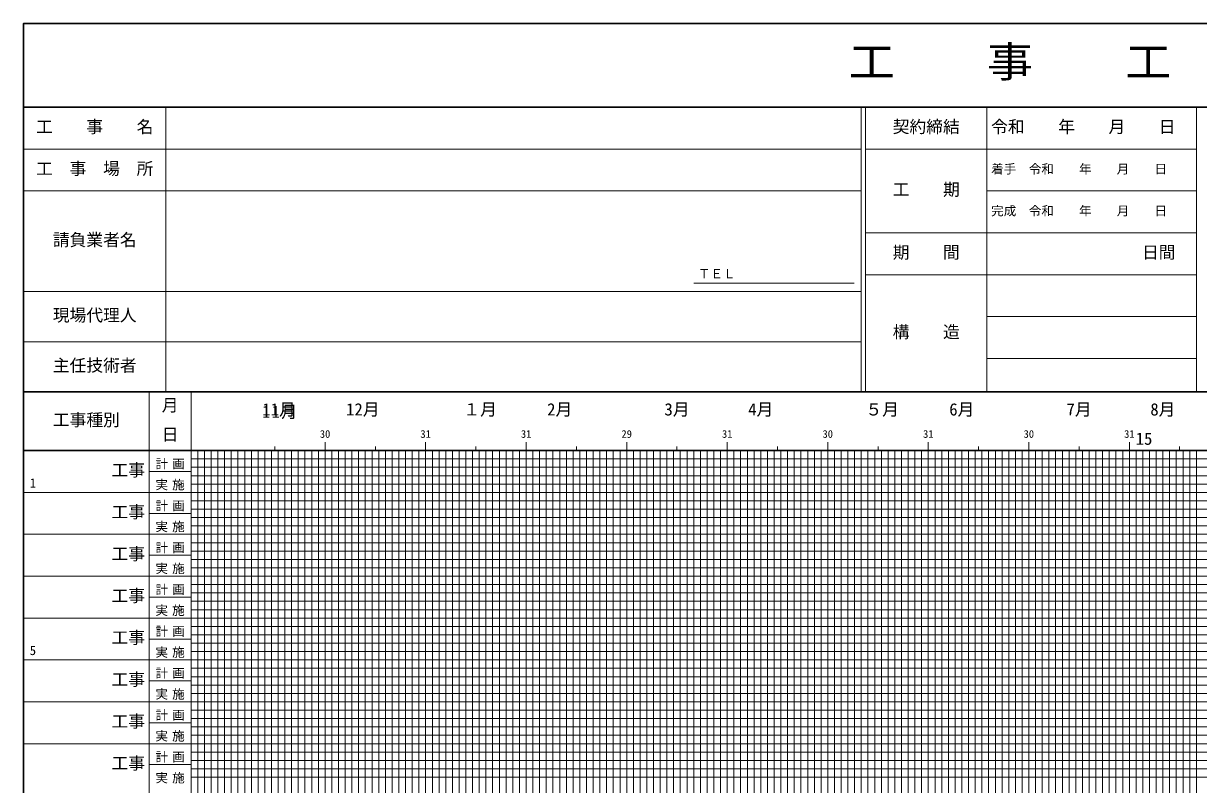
# Model space of a CAD drawing. Units: millimetres on the paper. Extents: x -193 to 343, y -246 to 116.
# Drawn here: x -192.8 to 87.7, y -66.1 to 115.6 of the extents above; entities that cross this region are included whole.
import ezdxf
from ezdxf.enums import TextEntityAlignment as Align

# ---------------------------------------------------------------- set-up
doc = ezdxf.new("R2010")
doc.units = ezdxf.units.MM
for name, color, linetype, lineweight in [('0-0_補助線', 1, 'Continuous', 20), ('0-1_表・罫線', 3, 'Continuous', 20), ('0-2_グラフ罫線', 2, 'Continuous', 9)]:
    doc.layers.add(name, color=color, linetype=linetype, lineweight=lineweight)
doc.layers.add('0-3_表文字', color=1, linetype='Continuous')
doc.layers.add('0-4_工程文字', color=1, linetype='Continuous')
doc.styles.add('ＭＳ ゴシック', font='')
doc.styles.get('ＭＳ ゴシック').set_extended_font_data('MS Gothic')

msp = doc.modelspace()

# ---------------------------------------------------------------- linework, layer by layer
at = {"layer": '0-1_表・罫線', "color": 4, "lineweight": 30}
for p, q in [((-192.767, 95.605), (343.233, 95.605)), ((-192.767, 27.605), (343.233, 27.605)), ((-192.767, 13.605), (343.233, 13.605))]:
    msp.add_line(p, q, dxfattribs=at)
at = {"layer": '0-1_表・罫線'}
for p, q in [((-158.767, 95.605), (-158.767, 27.605)), ((7.233, 95.605), (7.233, 27.605)), ((8.233, 95.605), (8.233, 27.605)), ((37.233, 95.605), (37.233, 27.605)), ((87.233, 95.605), (87.233, 27.605)), ((-192.767, 85.605), (7.233, 85.605)), ((8.233, 85.605), (87.233, 85.605)), ((-192.767, 75.605), (7.233, 75.605)), ((37.233, 75.605), (87.233, 75.605)), ((8.233, 65.605), (87.233, 65.605)), ((-32.767, 53.605), (5.57, 53.605)), ((8.233, 55.605), (87.233, 55.605)), ((-192.767, 51.605), (7.233, 51.605)), ((37.233, 45.605), (87.233, 45.605)), ((-192.767, 39.605), (7.233, 39.605)), ((37.233, 35.605), (87.233, 35.605)), ((-162.767, 27.605), (-162.767, -246.395)), ((-152.767, 27.605), (-152.767, -246.395))]:
    msp.add_line(p, q, dxfattribs=at)
at = {"layer": '0-1_表・罫線', "color": 6}
for p, q in [((-192.767, 3.605), (331.233, 3.605)), ((331.233, -6.395), (-192.767, -6.395)), ((331.233, -16.395), (-192.767, -16.395)), ((331.233, -26.395), (-192.767, -26.395)), ((331.233, -36.395), (-192.767, -36.395)), ((331.233, -46.395), (-192.767, -46.395)), ((331.233, -56.395), (-192.767, -56.395))]:
    msp.add_line(p, q, dxfattribs=at)
at = {"layer": '0-1_表・罫線', "color": 4, "lineweight": 30}
msp.add_lwpolyline([(343.233, 115.605), (-192.767, 115.605), (-192.767, -246.395)], dxfattribs=at)
at = {"layer": '0-2_グラフ罫線', "color": 6, "lineweight": 20}
for p, q in [((-132.767, 14.605), (-132.767, 13.605)), ((-120.767, 15.605), (-120.767, 13.605)), ((-108.767, 14.605), (-108.767, 13.605)), ((-96.767, 13.605), (-96.767, 15.605)), ((-84.767, 14.605), (-84.767, 13.605)), ((-72.767, 15.605), (-72.767, 13.605)), ((-60.767, 14.605), (-60.767, 13.605)), ((-48.767, 13.605), (-48.767, 15.605)), ((-36.767, 14.605), (-36.767, 13.605)), ((-24.767, 13.605), (-24.767, 15.605)), ((-12.767, 14.605), (-12.767, 13.605)), ((-0.767, 13.605), (-0.767, 15.605)), ((11.233, 14.605), (11.233, 13.605)), ((23.233, 15.605), (23.233, 13.605)), ((35.233, 14.605), (35.233, 13.605)), ((47.233, 13.605), (47.233, 15.605)), ((59.233, 14.605), (59.233, 13.605)), ((71.233, 15.605), (71.233, 13.605)), ((83.233, 14.605), (83.233, 13.605)), ((-162.767, 8.605), (-152.767, 8.605)), ((-162.767, -1.395), (-152.767, -1.395)), ((-162.767, -11.395), (-152.767, -11.395)), ((-162.767, -21.395), (-152.767, -21.395)), ((-162.767, -31.395), (-152.767, -31.395)), ((-162.767, -41.395), (-152.767, -41.395)), ((-162.767, -51.395), (-152.767, -51.395)), ((-162.767, -61.395), (-152.767, -61.395))]:
    msp.add_line(p, q, dxfattribs=at)
at = {"layer": '0-2_グラフ罫線'}
for p, q in [((-152.767, 11.605), (327.233, 11.605)), ((-151.167, 13.605), (-151.167, -246.395)), ((-149.567, 13.605), (-149.567, -246.395)), ((-147.967, 13.605), (-147.967, -246.395)), ((-146.367, 13.605), (-146.367, -246.395)), ((-144.767, 13.605), (-144.767, -246.395)), ((-143.167, 13.605), (-143.167, -246.395)), ((-141.567, 13.605), (-141.567, -246.395)), ((-139.967, 13.605), (-139.967, -246.395)), ((-138.367, 13.605), (-138.367, -246.395)), ((-136.767, 13.605), (-136.767, -246.395)), ((-135.167, 13.605), (-135.167, -246.395)), ((-133.567, 13.605), (-133.567, -246.395)), ((-131.967, 13.605), (-131.967, -246.395)), ((-130.367, 13.605), (-130.367, -246.395)), ((-128.767, 13.605), (-128.767, -246.395)), ((-127.167, 13.605), (-127.167, -246.395)), ((-125.567, 13.605), (-125.567, -246.395)), ((-123.967, 13.605), (-123.967, -246.395)), ((-122.367, 13.605), (-122.367, -246.395)), ((-120.767, 13.605), (-120.767, -246.395)), ((-119.167, 13.605), (-119.167, -246.395)), ((-117.567, 13.605), (-117.567, -246.395)), ((-115.967, 13.605), (-115.967, -246.395)), ((-114.367, 13.605), (-114.367, -246.395)), ((-112.767, 13.605), (-112.767, -246.395)), ((-111.167, 13.605), (-111.167, -246.395)), ((-109.567, 13.605), (-109.567, -246.395)), ((-107.967, 13.605), (-107.967, -246.395)), ((-106.367, 13.605), (-106.367, -246.395)), ((-104.767, 13.605), (-104.767, -246.395)), ((-103.167, 13.605), (-103.167, -246.395)), ((-101.567, 13.605), (-101.567, -246.395)), ((-99.967, 13.605), (-99.967, -246.395)), ((-98.367, 13.605), (-98.367, -246.395)), ((-96.767, 13.605), (-96.767, -246.395)), ((-95.167, 13.605), (-95.167, -246.395)), ((-93.567, 13.605), (-93.567, -246.395)), ((-91.967, 13.605), (-91.967, -246.395)), ((-90.367, 13.605), (-90.367, -246.395)), ((-88.767, 13.605), (-88.767, -246.395)), ((-87.167, 13.605), (-87.167, -246.395)), ((-85.567, 13.605), (-85.567, -246.395)), ((-83.967, 13.605), (-83.967, -246.395)), ((-82.367, 13.605), (-82.367, -246.395)), ((-80.767, 13.605), (-80.767, -246.395)), ((-79.167, 13.605), (-79.167, -246.395)), ((-77.567, 13.605), (-77.567, -246.395)), ((-75.967, 13.605), (-75.967, -246.395)), ((-74.367, 13.605), (-74.367, -246.395)), ((-72.767, 13.605), (-72.767, -246.395)), ((-71.167, 13.605), (-71.167, -246.395)), ((-69.567, 13.605), (-69.567, -246.395)), ((-67.967, 13.605), (-67.967, -246.395)), ((-66.367, 13.605), (-66.367, -246.395)), ((-64.767, 13.605), (-64.767, -246.395)), ((-63.167, 13.605), (-63.167, -246.395)), ((-61.567, 13.605), (-61.567, -246.395)), ((-59.967, 13.605), (-59.967, -246.395)), ((-58.367, 13.605), (-58.367, -246.395)), ((-56.767, 13.605), (-56.767, -246.395)), ((-55.167, 13.605), (-55.167, -246.395)), ((-53.567, 13.605), (-53.567, -246.395)), ((-51.967, 13.605), (-51.967, -246.395)), ((-50.367, 13.605), (-50.367, -246.395)), ((-48.767, 13.605), (-48.767, -246.395)), ((-47.167, 13.605), (-47.167, -246.395)), ((-45.567, 13.605), (-45.567, -246.395)), ((-43.967, 13.605), (-43.967, -246.395)), ((-42.367, 13.605), (-42.367, -246.395)), ((-40.767, 13.605), (-40.767, -246.395)), ((-39.167, 13.605), (-39.167, -246.395)), ((-37.567, 13.605), (-37.567, -246.395)), ((-35.967, 13.605), (-35.967, -246.395)), ((-34.367, 13.605), (-34.367, -246.395)), ((-32.767, 13.605), (-32.767, -246.395)), ((-31.167, 13.605), (-31.167, -246.395)), ((-29.567, 13.605), (-29.567, -246.395)), ((-27.967, 13.605), (-27.967, -246.395)), ((-26.367, 13.605), (-26.367, -246.395)), ((-24.767, 13.605), (-24.767, -246.395)), ((-23.167, 13.605), (-23.167, -246.395)), ((-21.567, 13.605), (-21.567, -246.395)), ((-19.967, 13.605), (-19.967, -246.395)), ((-18.367, 13.605), (-18.367, -246.395)), ((-16.767, 13.605), (-16.767, -246.395)), ((-15.167, 13.605), (-15.167, -246.395)), ((-13.567, 13.605), (-13.567, -246.395)), ((-11.967, 13.605), (-11.967, -246.395)), ((-10.367, 13.605), (-10.367, -246.395)), ((-8.767, 13.605), (-8.767, -246.395)), ((-7.167, 13.605), (-7.167, -246.395)), ((-5.567, 13.605), (-5.567, -246.395)), ((-3.967, 13.605), (-3.967, -246.395)), ((-2.367, 13.605), (-2.367, -246.395)), ((-0.767, 13.605), (-0.767, -246.395)), ((0.833, 13.605), (0.833, -246.395)), ((2.433, 13.605), (2.433, -246.395)), ((4.033, 13.605), (4.033, -246.395)), ((5.633, 13.605), (5.633, -246.395)), ((7.233, 13.605), (7.233, -246.395)), ((8.833, 13.605), (8.833, -246.395)), ((10.433, 13.605), (10.433, -246.395)), ((12.033, 13.605), (12.033, -246.395)), ((13.633, 13.605), (13.633, -246.395)), ((15.233, 13.605), (15.233, -246.395)), ((16.833, 13.605), (16.833, -246.395)), ((18.433, 13.605), (18.433, -246.395)), ((20.033, 13.605), (20.033, -246.395)), ((21.633, 13.605), (21.633, -246.395)), ((23.233, 13.605), (23.233, -246.395)), ((24.833, 13.605), (24.833, -246.395)), ((26.433, 13.605), (26.433, -246.395)), ((28.033, 13.605), (28.033, -246.395)), ((29.633, 13.605), (29.633, -246.395)), ((31.233, 13.605), (31.233, -246.395)), ((32.833, 13.605), (32.833, -246.395)), ((34.433, 13.605), (34.433, -246.395)), ((36.033, 13.605), (36.033, -246.395)), ((37.633, 13.605), (37.633, -246.395)), ((39.233, 13.605), (39.233, -246.395)), ((40.833, 13.605), (40.833, -246.395)), ((42.433, 13.605), (42.433, -246.395)), ((44.033, 13.605), (44.033, -246.395)), ((45.633, 13.605), (45.633, -246.395)), ((47.233, 13.605), (47.233, -246.395)), ((48.833, 13.605), (48.833, -246.395)), ((50.433, 13.605), (50.433, -246.395)), ((52.033, 13.605), (52.033, -246.395)), ((53.633, 13.605), (53.633, -246.395)), ((55.233, 13.605), (55.233, -246.395)), ((56.833, 13.605), (56.833, -246.395)), ((58.433, 13.605), (58.433, -246.395)), ((60.033, 13.605), (60.033, -246.395)), ((61.633, 13.605), (61.633, -246.395)), ((63.233, 13.605), (63.233, -246.395)), ((64.833, 13.605), (64.833, -246.395)), ((66.433, 13.605), (66.433, -246.395)), ((68.033, 13.605), (68.033, -246.395)), ((69.633, 13.605), (69.633, -246.395)), ((71.233, 13.605), (71.233, -246.395)), ((72.833, 13.605), (72.833, -246.395)), ((74.433, 13.605), (74.433, -246.395)), ((76.033, 13.605), (76.033, -246.395)), ((77.633, 13.605), (77.633, -246.395)), ((79.233, 13.605), (79.233, -246.395)), ((80.833, 13.605), (80.833, -246.395)), ((82.433, 13.605), (82.433, -246.395)), ((84.033, 13.605), (84.033, -246.395)), ((85.633, 13.605), (85.633, -246.395)), ((87.233, 13.605), (87.233, -246.395)), ((-152.767, 9.605), (327.233, 9.605)), ((-152.767, 7.605), (327.233, 7.605)), ((-152.767, 5.605), (327.233, 5.605)), ((-152.767, 1.605), (327.233, 1.605)), ((-152.767, -0.395), (327.233, -0.395)), ((-152.767, -2.395), (327.233, -2.395)), ((-152.767, -4.395), (327.233, -4.395)), ((327.233, -8.395), (-152.767, -8.395)), ((327.233, -10.395), (-152.767, -10.395)), ((327.233, -12.395), (-152.767, -12.395)), ((327.233, -14.395), (-152.767, -14.395)), ((327.233, -18.395), (-152.767, -18.395)), ((327.233, -20.395), (-152.767, -20.395)), ((327.233, -22.395), (-152.767, -22.395)), ((327.233, -24.395), (-152.767, -24.395)), ((327.233, -28.395), (-152.767, -28.395)), ((327.233, -30.395), (-152.767, -30.395)), ((327.233, -32.395), (-152.767, -32.395)), ((327.233, -34.395), (-152.767, -34.395)), ((327.233, -38.395), (-152.767, -38.395)), ((327.233, -40.395), (-152.767, -40.395)), ((327.233, -42.395), (-152.767, -42.395)), ((327.233, -44.395), (-152.767, -44.395)), ((327.233, -48.395), (-152.767, -48.395)), ((327.233, -50.395), (-152.767, -50.395)), ((327.233, -52.395), (-152.767, -52.395)), ((327.233, -54.395), (-152.767, -54.395)), ((327.233, -58.395), (-152.767, -58.395)), ((327.233, -60.395), (-152.767, -60.395)), ((327.233, -62.395), (-152.767, -62.395)), ((327.233, -64.395), (-152.767, -64.395))]:
    msp.add_line(p, q, dxfattribs=at)

# ---------------------------------------------------------------- texts
at = {"layer": '0-0_補助線', "style": 'ＭＳ ゴシック'}
for s, height, p in [('15', 2.933, (72.733, 14.105)), ('1', 2.199, (-191.267, 4.105)), ('5', 2.199, (-191.267, -35.895))]:
    msp.add_text(s, height=height, dxfattribs=at).set_placement(p, align=Align.BOTTOM_LEFT)
at = {"layer": '0-3_表文字', "color": 6, "style": 'ＭＳ ゴシック', "width": 1.1}
msp.add_text('工\u3000\u3000事\u3000\u3000工\u3000\u3000程\u3000\u3000表', height=7.331, dxfattribs=at).set_placement((4.233, 100.605), align=Align.BOTTOM_LEFT)
at = {"layer": '0-3_表文字', "style": 'ＭＳ ゴシック'}
for s, height, p in [('工\u3000\u3000事\u3000\u3000名', 2.933, (-189.767, 88.605)), ('契約締結', 2.933, (14.733, 88.605)), ('令和\u3000\u3000年\u3000\u3000月\u3000\u3000日', 2.933, (38.233, 88.605)), ('工\u3000事\u3000場\u3000所', 2.933, (-189.767, 78.605)), ('着手\u3000令和\u3000\u3000年\u3000\u3000月\u3000\u3000日', 2.199, (38.233, 79.105)), ('工\u3000\u3000期', 2.933, (14.733, 73.605)), ('完成\u3000令和\u3000\u3000年\u3000\u3000月\u3000\u3000日', 2.199, (38.233, 69.105)), ('請負業者名', 2.933, (-185.767, 61.605)), ('期\u3000\u3000間', 2.933, (14.733, 58.605)), ('\u3000\u3000\u3000\u3000\u3000\u3000\u3000\u3000\u3000日間', 2.933, (38.233, 58.605)), ('ＴＥＬ', 2.199, (-31.767, 54.105)), ('現場代理人', 2.933, (-185.767, 43.605)), ('構\u3000\u3000造', 2.933, (14.733, 39.605)), ('主任技術者', 2.933, (-185.767, 31.605)), ('月', 2.933, (-159.767, 22.105)), ('工事種別', 2.933, (-185.767, 18.605)), ('日', 2.933, (-159.767, 15.105)), ('工事', 2.933, (-171.767, 6.605)), ('工事', 2.933, (-171.767, -3.395)), ('工事', 2.933, (-171.767, -13.395)), ('工事', 2.933, (-171.767, -23.395)), ('工事', 2.933, (-171.767, -33.395)), ('工事', 2.933, (-171.767, -43.395)), ('工事', 2.933, (-171.767, -53.395)), ('工事', 2.933, (-171.767, -63.395))]:
    msp.add_text(s, height=height, dxfattribs=at).set_placement(p, align=Align.BOTTOM_LEFT)
at = {"layer": '0-3_表文字', "color": 4, "style": 'ＭＳ ゴシック'}
msp.add_text('31', height=1.833, dxfattribs=at).set_placement((69.983, 16.105), align=Align.BOTTOM_LEFT)
at = {"layer": '0-3_表文字', "char_height": 2.199, "attachment_point": 7, "style": 'ＭＳ ゴシック'}
for s, insert in [('\\T1.33;計画', (-161.267, 9.105)), ('\\T1.33;実施', (-161.267, 4.105)), ('\\T1.33;計画', (-161.267, -0.895)), ('\\T1.33;実施', (-161.267, -5.895)), ('\\T1.33;計画', (-161.267, -10.895)), ('\\T1.33;実施', (-161.267, -15.895)), ('\\T1.33;計画', (-161.267, -20.895)), ('\\T1.33;実施', (-161.267, -25.895)), ('\\T1.33;計画', (-161.267, -30.895)), ('\\T1.33;実施', (-161.267, -35.895)), ('\\T1.33;計画', (-161.267, -40.895)), ('\\T1.33;実施', (-161.267, -45.895)), ('\\T1.33;計画', (-161.267, -50.895)), ('\\T1.33;実施', (-161.267, -55.895)), ('\\T1.33;計画', (-161.267, -60.895)), ('\\T1.33;実施', (-161.267, -65.895))]:
    msp.add_mtext(s, dxfattribs=dict(at, insert=insert))
at = {"layer": '0-4_工程文字', "style": 'ＭＳ ゴシック'}
for s, p in [('11月', (-135.767, 21.105)), ('\u300012月', (-119.767, 21.105)), ('１月', (-87.767, 21.105)), ('\u30002月', (-71.767, 21.105)), ('3月', (-39.767, 21.105)), ('\u30004月', (-23.767, 21.105)), ('５月', (8.233, 21.105)), ('\u30006月', (24.233, 21.105)), ('7月', (56.233, 21.105)), ('\u30008月', (72.233, 21.105))]:
    msp.add_text(s, height=2.933, dxfattribs=at).set_placement(p, align=Align.BOTTOM_LEFT)
at = {"layer": '0-4_工程文字', "color": 4, "style": 'ＭＳ ゴシック'}
for s, p in [('30', (-122.017, 16.105)), ('31', (-98.017, 16.105)), ('31', (-74.017, 16.105)), ('29', (-50.017, 16.105)), ('31', (-26.017, 16.105)), ('30', (-2.017, 16.105)), ('31', (21.983, 16.105)), ('30', (45.983, 16.105))]:
    msp.add_text(s, height=1.833, dxfattribs=at).set_placement(p, align=Align.BOTTOM_LEFT)
at = {"layer": '0-4_工程文字', "color": 7, "insert": (-135.767, 21.105), "char_height": 2.933, "attachment_point": 7, "style": 'ＭＳ ゴシック'}
msp.add_mtext('\\T1.2;\\W0.95;11月', dxfattribs=at)
msp.add_mtext('\\T1.2;\\W0.95;11月', dxfattribs=at)

doc.saveas('drawing.dxf')
